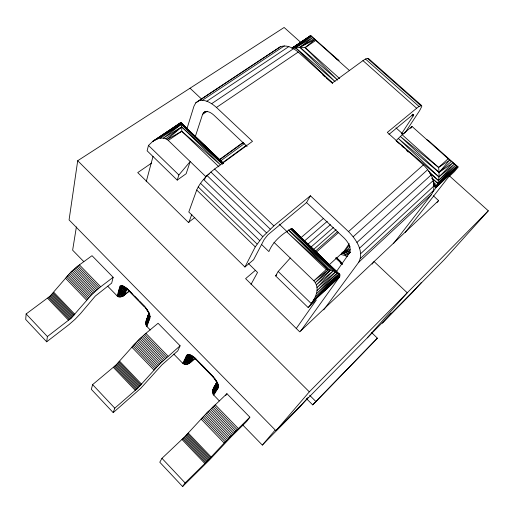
<?xml version="1.0" encoding="UTF-8"?>
<svg xmlns="http://www.w3.org/2000/svg" width="514" height="514" viewBox="0 0 514 514"><rect width="100%" height="100%" fill="white"/><g stroke="black" fill="none" stroke-linecap="round" stroke-linejoin="round"><path stroke-width="0.77" d="M219.324 400.894L213.291 394.611C216.227 390.242 219.651 384.684 215.456 380.077L214.768 378.51M399.635 143.914L396.153 140.63L402.147 134.719L438.59 167.455C439.695 175.904 439.258 185.708 432.55 191.915M323.704 309.897L358.778 262.191C364.368 251.327 356.022 239.228 348.505 231.602L310.392 195.77L273.853 225.877L262.808 236.652L255.272 246.868L244.934 267.01L188.792 211.999L196.714 190.019C200.544 181.526 207.367 174.728 214.601 169.035L252.502 141.337L216.465 107.458C211.665 103.263 205.343 98.887 198.648 100.795L195.757 102.851L193.951 106.218L186.833 129.136M26.143 313.951L25.7 319.438L46.69 341.791L68.902 324.687L75.063 319.297L80.57 313.54L95.283 296.096L111.673 283.124L113.151 277.303L92.019 255.689L78.147 265.815L70.739 272.247L50.089 296.128L26.143 313.951L47.397 336.541L46.69 341.791M128.249 290.314L128.063 289.568L124.298 286.523L122.608 285.745L120.192 285.938L117.166 295.929C119.563 298.204 123.309 296.514 125.108 294.291L126.849 288.251L124.157 295.248L125.936 288.155L121.921 288.296L119.621 286.889L117.847 296.475L121.169 286.902L123.276 286.735L128.738 290.307M146.959 326.538C143.213 322.233 149.805 317.17 148.475 312.428L148.848 314.709L150.178 316.63L146.959 326.538L150.306 329.982M147.126 309.627L147.023 310.109C151.026 314.484 148.668 319.997 145.847 324.34L148.732 315.744L148.7 313.591M393.371 243.687L431.587 194.401C437.825 184.404 430.989 172.029 423.356 164.91L387.305 132.413L416.648 108.242L419 106.469L421.647 105.563L421.769 106.462L419.642 110.613L405.334 132.361L404.165 133.344M213.74 395.157L218.193 387.819L216.812 385.436L216.985 382.069L216.625 384.093L212.481 391.584L213.291 394.611L218.193 387.819L218.321 384.902L217.595 382.885L212.905 376.28L195.956 358.958C193.598 356.883 190.726 353.844 187.276 354.602L182.721 363.282C186.98 366.887 191.915 361.207 194.755 358.573M150.178 316.63L149.002 312.743L146.149 308.259L145.847 308.464L144.318 306.183L128.063 289.568M300.851 42.482L284.133 27.473L77.704 160.721L69.075 219.915L275.934 430.732L444.392 259.538L488.3 210.804L449.499 175.961M76.393 226.905L72.635 250.177L83.769 261.613M129.541 290.834L121.934 296.623L123.276 288.572L124.311 287.712L125.557 287.769L122.351 287.589L120.192 285.938M148.597 314.484L148.822 313.251L145.745 323.062L148.732 315.744L148.597 314.484L145.989 321.359L148.848 313.617M129.322 291.168L123.032 296.07L124.973 287.988M120.674 287.724L118.702 296.861L122.351 287.589L123.116 287.3L125.217 287.84L128.327 289.935M119.698 297.028L121.921 288.296L120.796 296.951L123.276 288.572M191.028 132.618L180.755 122.64L152.703 141.44L156.834 139.095L180.755 122.64L223.352 163.195L180.755 122.64L152.703 141.44L148.482 145.449L147.113 150.788L177.227 180.112L186.145 173.719L190.193 161.557L178.878 174.972L177.227 180.112M212.918 393.942L217.351 386.701L212.584 392.889C215.18 388.963 219.08 383.99 215.456 379.473M146.201 181.802L153.056 156.282M92.616 384.613L91.338 389.336L113.215 412.633L140.823 388.237L161.839 364.953L177.767 350.889L180.093 345.787L158.081 323.267L144.659 334.363L137.322 341.155L115.862 365.152L92.616 384.613L114.783 408.174L113.215 412.633M195.102 137.199L202.574 114.378L203.505 112.72L204.97 111.731C208.311 110.844 211.44 113.009 213.824 115.11L247.073 146.471M121.934 296.623L124.645 288.521M195.204 358.097L190.013 362.755L192.878 356.587C190.765 357.571 188.156 357.024 186.524 355.386L183.434 363.861L188.265 355.566L190.707 355.701L195.95 359.517L195.956 358.958M146.689 319.567L148.822 313.251M146.169 325.362L149.221 316.952L148.732 315.744M188.882 363.051L187.687 364.105L190.238 357.089L191.523 356.446L193.752 357.294L191.555 356.363L190.084 354.75M123.032 296.07L125.936 288.155M188.792 222.575L191.831 214.306M204.643 179.45L205.716 176.52L209.5 173.758M401.492 133.801L413.095 116.035L413.731 114.378L412.055 115.303L388.969 134.398M214.646 386.965L213.471 388.051L216.953 382.23L213.471 388.051L212.481 391.584L216.812 385.436M187.604 356.253L184.32 364.272L189.441 356.247L192.551 356.69M207.765 371.089L213.214 376.653L212.847 376.794L212.905 376.28M194.806 358.303L188.837 363.565L191.606 357.005L192.731 356.446M334.106 269.432L336.413 271.617L349.327 253.241C352 247.819 347.894 241.85 344.162 238.053L306.556 202.58L310.392 195.77M185.361 364.465L188.876 356.832L186.505 364.413L190.238 357.089M217.595 382.885L216.824 382.41L214.254 378.388L214.422 378.028M191.009 361.798L193.315 357.185M251.012 284.403L257.54 272.42L248.384 263.476M300.735 331.003L339.503 277.014L339.87 274.887L291.464 228.576C282.154 233.998 273.018 241.336 268.886 251.577L261.453 244.375M187.687 364.105L191.606 357.005M161.961 458.327L159.777 462.214L182.605 486.527L209.346 460.081L231.223 436.727L246.63 421.493L249.875 417.175L226.918 393.692L206.744 413.012L184.43 437.099L161.961 458.327L185.104 482.929L182.605 486.527M190.013 362.755L193.18 357.243M188.837 363.565L192.878 356.587M296.244 328.555L316.393 299.919L308.156 307.571L275.607 275.889L278.196 271.463L290.269 258.034M214.801 386.175L217.03 382.429M336.837 257.861L339.735 260.617L339.349 261.375L342.106 264.511L339.433 261.106L335.963 257.803M213.471 388.051L216.799 382.776L212.738 389.863L216.625 384.093M225.659 395.658L226.918 393.692M340.596 262.615L340.827 262.262L341.482 263.933L340.596 262.615L341.437 262.487L342.465 264.023M410.692 128.423L412.003 126.444L449.666 160.085L458.058 166.999L454.408 171.65L448.234 177.388L405.218 232.437M328.992 264.98L343.757 251.597L349.231 243.668M349.205 245.165L345.581 250.395L342.125 253.074M350.047 246.476L347.772 249.746L345.986 251.359L343.538 252.098L345.517 252.265L348.55 254.038M308.156 307.571C314.112 300.529 321.398 289.253 313.861 280.785L273.943 242.3M372.136 264.106L374.083 261.568L407.236 292.794L367.33 337.846M437.106 202.471L438.603 200.588L433.289 195.77M47.397 336.541L71.125 318.205L92.032 294.284L99.42 287.737L113.151 277.303M242.781 425.001L262.326 445.085L275.041 430.205M275.934 430.732L309.319 391.835L488.3 210.804M429.396 172.826L438.5 180.568L454.337 164.107L438.95 176.932L398.228 138.407L439.052 172.421L449.666 160.085L438.59 167.455L400.271 136.39L439.052 172.421L452.84 162.842L438.95 176.932L396.153 140.63M308.246 397.283L299.996 406.786L262.326 445.085M114.783 408.174L137.784 388.154L159.513 364.13L180.093 345.787M391.295 312.994L382.255 323.152L412.189 292.717L421.197 282.668M306.479 398.646L312.705 404.878L377.398 338.173L371.673 332.654M377.398 338.173L312.705 404.878M185.104 482.929L207.296 461.097L229.899 436.984L249.875 417.175M339.15 273.756L316.502 293.693L337.769 272.658L291.464 228.576L335.77 271.655L317.016 287.525L333.29 270.801L330.476 270.146L316.406 284.833L333.29 270.801L337.769 272.658L339.15 273.756L315.397 296.829L339.87 274.887L338.72 273.776M432.936 181.738L437.099 185.515L456.708 166.041L437.844 183.434L431.715 178.249M438.603 200.588L299.72 331.845L245.602 278.639L255.387 270.319M358.778 262.191L431.587 194.401M437.099 185.515L457.473 166.62L436.547 186.621L433.565 184.012M457.839 166.877L436.547 186.621L433.649 183.89M360.442 258.433L433.533 190.54M360.699 253.653L434.137 185.779M359.517 248.178L433.321 180.453M349.327 253.241L350.509 252.162M356.954 242.402L431.137 174.94M326.223 269.548L286.632 231.647L328.356 269.799L326.223 269.548L313.861 280.785L328.356 269.799L330.476 270.146L315.32 282.565L328.356 269.799L288.675 230.054L333.29 270.801L290.32 229.006L335.77 271.655L317.054 290.532L337.769 272.658L292.036 228.781L313.938 249.894M438.59 167.455L448.163 158.749M353.195 236.742L427.738 169.626M439.052 172.421L451.253 161.473M348.505 231.602L423.356 164.91M316.598 251.866L338.244 232.758M315.076 251.436L337.826 231.39M190.675 361.477L192.467 359.896M313.283 249.708L336.111 229.662M310.52 247.504L333.425 227.496M275.607 275.889L276.808 274.842M307.456 244.574L330.444 224.612M223.121 163.317L181.487 124.202L160.4 138.118L181.146 122.923L181.731 126.894L167.114 139.487C164.043 137.482 160.124 137.868 156.834 139.095L181.146 122.923L223.127 163.298M304.821 240.668L327.277 221.303M300.998 237.648L323.512 218.36M402.147 134.719L412.003 126.444M244.934 267.01L253.595 259.743L264.196 239.473L267.89 234.814L306.556 202.58M292.125 48.534L311.6 36.61L295.46 47.661L335.044 81.546L299.9 47.243L314.806 39.597L310.874 35.858L292.125 48.534L299.9 47.243L305.181 47.609L314.806 39.597L349.366 70.476M194.787 217.563L188.407 222.414L137.733 172.601L151.624 163.054M315.75 40.445L305.181 47.609L337.704 80.12L299.9 47.243L312.673 37.638L295.46 47.661L332.474 83.152M165.759 138.754L181.731 126.894L222.337 164.062M222.157 163.002L246.624 145.128M421.647 105.563L368.538 58.557L367.362 58.333L365.467 59.033L362.968 60.62L332.423 82.94L298.197 52.087C293.404 47.963 286.825 44.455 280.419 46.729L198.648 100.795M219.51 159.886L243.475 142.487M220.313 161.133L244.311 143.676M219.324 159.668L243.238 142.32M280.419 46.729L195.757 102.851M292.562 48.143L294.509 46.793M295.807 45.9L310.732 35.582L339.054 60.691L335.79 58.345M216.465 107.458L298.197 52.087M181.731 126.894L220.532 164.878L181.77 131.256L167.114 139.487L168.264 140.412L181.77 131.256L181.731 126.894L163.401 138.105L181.487 124.202L222.356 164.05M292.106 48.168L310.732 35.582L292.35 47.937M203.505 112.72L205.497 111.377M202.574 114.378L207.206 111.249M211.684 103.661L293.59 48.669M292.331 47.905L310.732 35.582M206.898 101.194L288.868 46.562M202.445 100.224L284.377 45.907M343.757 251.597L345.581 250.395L350.175 249.688L348.209 251.455L345.517 252.265L342.934 252.104M152.703 141.44L169.414 130.575M171.419 129.277L173.424 127.973M176.096 126.232L178.101 124.928M299.9 47.243L313.893 38.768M342.382 252.368L345.986 251.359L350.426 252.194L347.419 253.087L342.497 252.425M214.254 378.388L214.788 378.42M192.037 356.568L189.441 356.247L187.276 354.602M348.441 254.469L345.08 254.257L341.399 253.029M341.071 254.488L347.49 256.242M191.947 355.682L192.949 357.063L195.044 358.219M125.217 287.84L123.116 287.3L121.208 285.553M147.749 310.495L145.828 308.439M124.298 286.523L125.435 288.033L127.511 289.183M216.388 380.668L215.456 380.077M191.523 356.446L189.325 355.38L188.49 354.377M126.309 288.348L124.17 287.454L122.608 285.745M342.799 252.329L345.08 254.257L345.993 256.139M426.806 139.667L428.586 140.675L458.058 166.999L435.981 187.481L433.623 185.348M149.002 312.743L147.023 310.109M149.831 314.831L148.591 313.36L147.936 311.073M218.321 384.902L217.454 384.164L216.355 381.729M322.805 74.941L325.208 77.01M326.409 78.051L332.429 83.223M367.362 58.333L420.703 105.556M365.467 59.033L419 106.469M362.968 60.62L416.648 108.242M412.376 114.166L413.571 115.232M411.9 114.969L413.095 116.035M395.973 127.845L403.079 134.225M305.181 47.609L339.632 78.558M432.023 178.03L437.844 183.434L455.648 165.193L438.5 180.568L428.637 171.271M190.039 88.215L201.7 99.196M401.954 146.098L403.117 147.197M406.593 150.48L408.334 152.118M301.223 238.342L302.38 239.428M310.456 247.067L313.341 249.798M319.682 255.799L323.145 259.069M329.487 265.07L332.372 267.8M338.72 273.801L339.87 274.887L313.836 299.765L339.96 275.992L312.512 301.679L339.503 277.014L311.073 303.395L278.196 271.463M336.04 258.118L339.503 261.408L335.886 258.079M209.731 151.052L210.888 152.15M279.173 224.11L287.287 231.878M181.77 131.256L218.945 166.844M288.675 230.054L330.476 270.146M214.601 169.035L273.853 225.877M315.088 251.005L327.193 262.667M329.5 264.89L336.413 271.559M210.868 172.036L270.203 229.077M207.097 175.589L266.432 232.758M168.264 140.412L205.716 176.52M203.563 179.444L262.808 236.652M200.518 183.312L259.596 240.488M198.179 186.923L257.026 243.97M196.714 190.019L255.272 246.868M192.744 134.276L200.164 141.485M203.017 144.254L205.298 146.477M208.151 149.246L211.575 152.574M218.431 159.224L220.14 160.888M148.482 145.449L178.878 174.972M77.704 160.721L309.319 391.835M309.646 395.272L315.808 401.428M194.446 358.142L193.951 357.114M126.829 289.009L126.155 287.827M129.849 291.451L132.085 293.732M134.874 296.584L138.78 300.581M139.898 301.718L144.922 306.852M201.237 364.413L205.594 368.866M128.025 290.063L144.254 306.659M195.821 359.37L212.847 376.794M107.702 286.208L117.166 295.929M173.777 354.101L182.721 363.282M79.4 264.877L100.66 286.773M145.873 333.342L168.033 356.163M215.173 404.717L238.29 428.522M78.147 265.815L99.42 287.737M144.659 334.363L166.832 357.211M214.004 405.829L237.134 429.665M76.888 266.792L98.174 288.739M143.432 335.424L165.611 358.297M212.809 406.972L235.952 430.835M75.635 267.82L96.921 289.787M142.198 336.516L164.39 359.421M211.601 408.148L234.75 432.036M74.382 268.88L95.675 290.873M140.964 337.647L163.156 360.565M210.387 409.343L233.536 433.257M73.149 269.978L94.441 291.984M139.737 338.797L161.936 361.74M209.166 410.557L232.322 434.491M71.934 271.103L93.227 293.128M138.517 339.972L160.715 362.929M207.952 411.785L231.107 435.737M70.739 272.247L92.032 294.284M137.322 341.155L159.513 364.13M206.744 413.012L229.899 436.984M69.583 273.409L90.869 295.46M136.146 342.35L158.338 365.338M205.555 414.245L228.704 438.224M68.465 274.579L89.744 296.636M135.002 343.551L157.181 366.54M204.386 415.466L227.529 439.457M67.385 275.755L88.652 297.818M133.891 344.74L156.063 367.741M203.242 416.674L226.378 440.671M66.351 276.93L87.611 298.994M132.824 345.928L154.984 368.923M202.137 417.869L225.254 441.86M65.374 278.1L86.622 300.163M131.802 347.091L153.949 370.093M201.07 419.032L224.168 443.029M53.803 292.293L74.858 314.337M119.64 361.226L141.588 384.202M188.278 433.084L211.17 457.049M53.148 293.064L74.196 315.114M118.959 361.997L140.9 384.973M187.571 433.855L210.451 457.82M52.441 293.841L73.483 315.892M118.233 362.781L140.161 385.763M186.82 434.651L209.693 458.623M51.689 294.618L72.731 316.675M117.468 363.578L139.397 386.56M186.042 435.461L208.909 459.439M50.905 295.383L71.941 317.446M116.678 364.368L138.6 387.363M185.246 436.283L208.112 460.268M50.089 296.128L71.125 318.205M115.862 365.152L137.784 388.154M184.43 437.099L207.296 461.097M49.254 296.854L70.29 318.943M115.033 365.917L136.962 388.931M183.607 437.909L206.48 461.919M48.4 297.542L69.448 319.644M114.198 366.655L136.133 389.689M182.791 438.699L205.671 462.728M47.551 298.191L68.6 320.312M113.369 367.356L135.31 390.415M181.988 439.47L204.874 463.519M218.527 386.586L217.062 384.504L216.702 382.204M339.735 260.617L341.437 262.487M212.745 376.666L214.377 378.522M144.318 306.183L146.149 308.259M149.221 316.952L146.529 326.011L150.017 318.012L149.221 316.952"/></g></svg>
